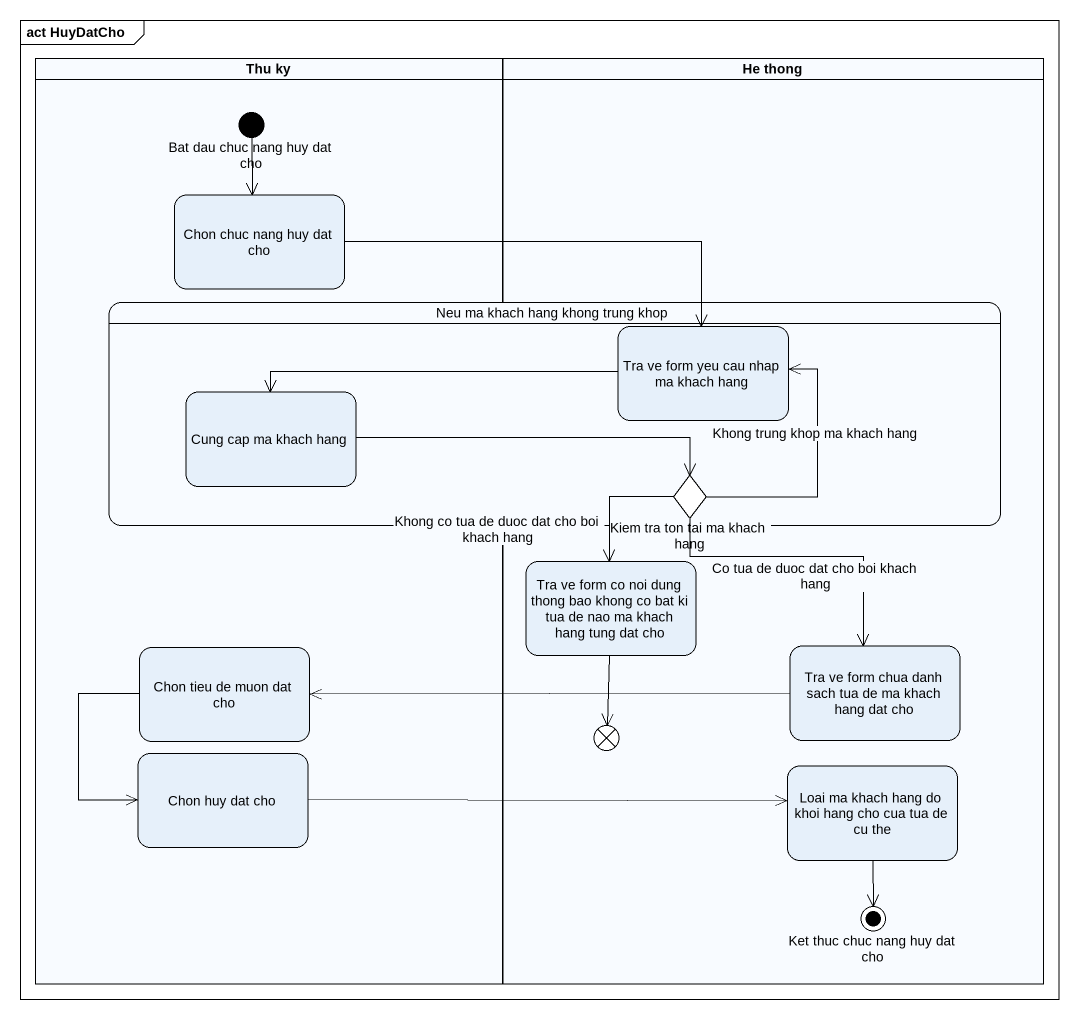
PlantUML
@startuml
mainframe act HuyDatCho
hide empty description
state "Thu ky" as Thu_ky <<partition>> {
  state "Bat dau chuc nang huy dat cho" as Bat_dau_chuc_nang_huy_dat <<start>>
  state "Chon chuc nang huy dat cho" as Chon_chuc_nang_huy_dat_cho
  state "Chon tieu de muon dat cho" as Chon_tieu_de_muon_dat_cho
  state "Chon huy dat cho" as Chon_huy_dat_cho
}
state "He thong" as He_thong <<partition>> {
  state "Tra ve form co noi dung thong bao khong co bat ki tua de nao ma khach hang tung dat cho" as Tra_ve_form_co_noi_dung
  state "Tra ve form chua danh sach tua de ma khach hang dat cho" as Tra_ve_form_chua_danh_sach
  state flowfinal1 <<end>>
  state "Loai ma khach hang do khoi hang cho cua tua de cu the" as Loai_ma_khach_hang_do_khoi
  state "Ket thuc chuc nang huy dat cho" as Ket_thuc_chuc_nang_huy_dat <<end>>
}
state "Neu ma khach hang khong trung khop" as Neu_ma_khach_hang_khong {
  state "Tra ve form yeu cau nhap ma khach hang" as Tra_ve_form_yeu_cau_nhap_ma
  state "Cung cap ma khach hang" as Cung_cap_ma_khach_hang
  state "Kiem tra ton tai ma khach hang" as Kiem_tra_ton_tai_ma_khach <<choice>>
}
Bat_dau_chuc_nang_huy_dat --> Chon_chuc_nang_huy_dat_cho
Chon_chuc_nang_huy_dat_cho -right-> Tra_ve_form_yeu_cau_nhap_ma
Tra_ve_form_yeu_cau_nhap_ma -left-> Cung_cap_ma_khach_hang
Cung_cap_ma_khach_hang -right-> Kiem_tra_ton_tai_ma_khach
Kiem_tra_ton_tai_ma_khach -up-> Tra_ve_form_yeu_cau_nhap_ma : Khong trung khop ma khach hang
Kiem_tra_ton_tai_ma_khach --> Tra_ve_form_co_noi_dung : Khong co tua de duoc dat cho boi khach hang
Kiem_tra_ton_tai_ma_khach --> Tra_ve_form_chua_danh_sach : Co tua de duoc dat cho boi khach hang
Tra_ve_form_co_noi_dung --> flowfinal1
Chon_tieu_de_muon_dat_cho --> Chon_huy_dat_cho
Tra_ve_form_chua_danh_sach -left-> Chon_tieu_de_muon_dat_cho
Chon_huy_dat_cho -right-> Loai_ma_khach_hang_do_khoi
Loai_ma_khach_hang_do_khoi --> Ket_thuc_chuc_nang_huy_dat
@enduml
